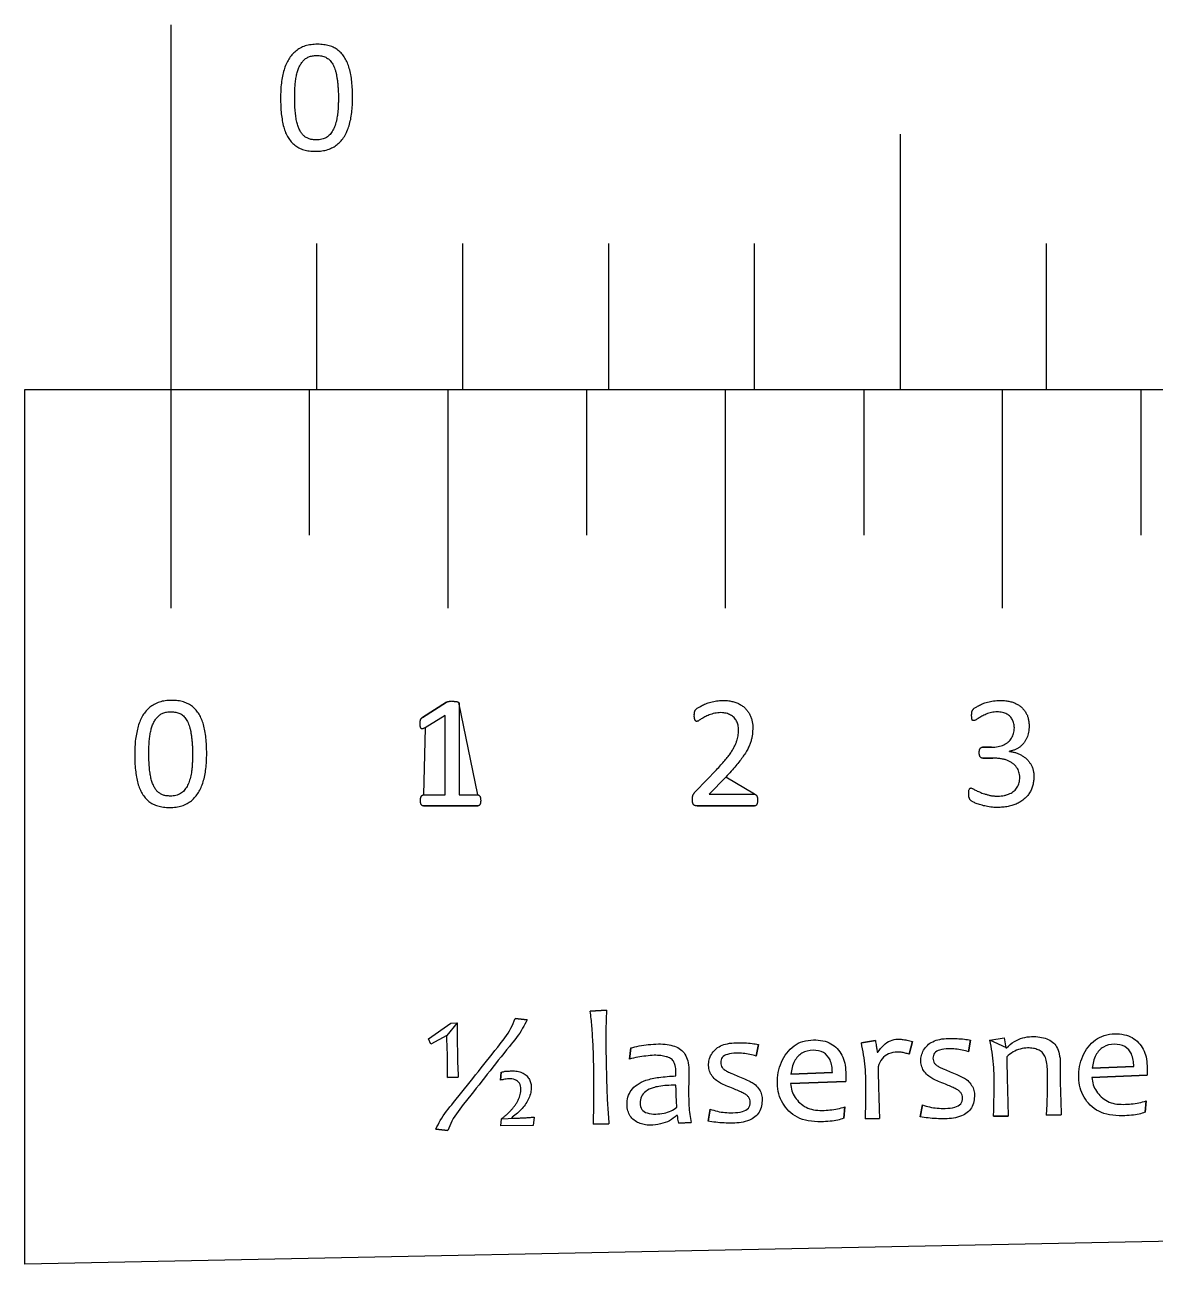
# Model space of a CAD drawing. Extents: x 4 to 55.2, y 4 to 17.6.
# Drawn here: x 4 to 16.4, y 4 to 17.6 of the extents above; entities that cross this region are included whole.
import ezdxf

# ---------------------------------------------------------------- set-up
doc = ezdxf.new("R2010")
doc.units = 0
doc.layers.get('0').update_dxf_attribs({"linetype": 'CONTINUOUS'})

msp = doc.modelspace()

# ---------------------------------------------------------------- linework, layer by layer
at = {"color": 7}
for points in [[(5.600765, 17.599441), (5.600765, 13.598941)], [(13.600072, 16.398867), (13.600072, 13.598941)], [(7.2004, 15.199423), (7.2004, 13.598941)], [(8.800036, 15.199423), (8.800036, 13.598941)], [(10.4008, 15.199423), (10.4008, 13.598941)], [(12.000436, 15.199423), (12.000436, 13.598941)], [(15.200836, 15.199423), (15.200836, 13.598941)], [(5.600765, 13.598941), (5.600765, 11.198923)], [(7.119967, 13.598941), (7.119967, 11.999305)], [(8.640016, 13.598941), (8.640016, 11.198923)], [(10.160347, 13.598941), (10.160347, 11.999305)], [(11.680678, 13.598941), (11.680678, 11.198923)], [(13.201009, 13.598941), (13.201009, 11.999305)], [(14.719929, 13.598941), (14.719929, 11.198923)], [(16.24026, 13.598941), (16.24026, 11.999305)]]:
    msp.add_lwpolyline(points, dxfattribs=at)
for points in [[(7.439725, 16.79031), (7.439725, 16.79031)], [(7.594947, 16.801316), (7.594947, 16.801316)], [(8.36118, 9.999479), (8.624776, 10.166836)], [(8.759114, 10.163732), (8.7625, 10.152725), (8.7625, 9.150554), (8.968523, 9.150554)], [(8.372187, 9.150554), (8.610383, 9.150554), (8.610383, 10.019234), (8.389967, 9.885743)], [(14.504029, 9.672947), (14.604218, 9.672947)], [(5.840089, 9.590256), (5.840089, 9.590256)], [(5.995312, 9.601263), (5.995312, 9.601263)], [(14.618612, 9.553003), (14.506287, 9.553003)], [(14.801492, 9.627792), (14.801492, 9.625534)], [(11.358663, 9.190065), (11.58698, 9.424874)], [(11.687169, 9.34557), (11.506547, 9.157045), (12.002412, 9.157045)], [(15.068474, 9.354319), (15.068474, 9.354319)], [(8.968523, 9.02807), (8.372187, 9.02807)], [(9.000696, 9.087619), (9.000696, 9.087619)], [(12.00354, 9.02807), (11.373056, 9.02807)], [(12.036843, 9.094392), (12.036843, 9.094392)], [(9.380003, 6.69635), (9.508978, 6.682239), (9.508978, 6.682239)], [(10.202398, 6.777065), (10.380763, 6.789201)], [(8.627034, 6.508107), (8.451492, 6.414127), (8.426374, 6.473676), (8.67106, 6.644703), (8.742745, 6.646961)], [(12.045592, 6.411023), (12.02132, 6.283176)], [(13.175609, 6.428521), (13.328856, 6.453921)], [(13.735538, 6.445172), (13.699132, 6.304061)], [(13.735538, 6.445172), (13.735538, 6.445172)], [(14.373925, 6.458436), (14.349654, 6.33059)], [(14.585592, 6.457307), (14.739967, 6.482707), (14.758594, 6.375745), (14.766214, 6.375745)], [(10.633352, 6.251003), (10.645487, 6.372359)], [(13.348612, 6.324945), (13.355103, 6.324945)], [(15.705732, 6.151943), (16.163214, 6.169441), (16.163214, 6.169441)], [(16.309687, 6.176214), (16.309687, 6.176214)], [(8.75488, 6.052601), (8.634654, 6.050343)], [(8.75488, 6.052601), (8.75488, 6.052601)], [(9.216596, 6.019581), (9.224498, 6.106787)], [(13.003454, 6.006316), (12.39724, 5.983174)], [(12.400627, 6.084774), (12.858109, 6.10453), (12.858109, 6.10453)], [(13.004583, 6.108763), (13.004583, 6.108763)], [(16.308558, 6.072639), (15.702345, 6.049496)], [(14.416823, 5.859843), (14.416823, 5.859843)], [(11.151512, 5.724094), (11.151512, 5.724094)], [(12.088489, 5.81243), (12.088489, 5.81243)], [(12.994705, 5.725223), (12.982569, 5.601892)], [(13.821616, 5.618261), (13.845887, 5.748365)], [(16.299809, 5.791263), (16.287674, 5.666803)], [(9.586025, 5.614027), (9.576147, 5.523434), (9.219983, 5.516943), (9.227603, 5.596247)], [(9.3467, 5.61177), (9.3467, 5.602739)], [(9.586025, 5.614027), (9.586025, 5.614027)], [(11.16026, 5.630396), (11.151512, 5.630396)], [(11.493283, 5.570847), (11.517554, 5.700952)], [(13.37514, 5.599634), (13.219636, 5.595119)], [(14.786252, 5.626163), (14.625103, 5.623905)], [(15.367065, 5.638016), (15.206198, 5.636041)], [(15.367065, 5.638016), (15.367065, 5.638016)], [(8.63804, 5.466143), (8.509065, 5.482794)], [(10.406163, 5.540085), (10.236547, 5.53557)], [(10.406163, 5.540085), (10.406163, 5.540085)], [(11.31012, 5.556454), (11.172396, 5.548834)], [(11.31012, 5.556454), (11.31012, 5.556454)]]:
    msp.add_lwpolyline(points, close=True, dxfattribs=at)
at = {"color": 1}
msp.add_lwpolyline([(55.20132, 5.024183), (4, 3.999999), (4, 13.598941), (55.20132, 13.598941), (55.20132, 5.024183), (55.20132, 5.024183)], close=True, dxfattribs=at)
at = {"color": 7}
for points, knots in [([(7.594947, 16.801316), (7.594503, 16.772973), (7.593637, 16.717719), (7.586097, 16.637577), (7.5759, 16.562368), (7.55744, 16.493559), (7.534427, 16.431023), (7.506713, 16.374142), (7.470117, 16.32594), (7.428292, 16.284626), (7.37847, 16.252601), (7.322268, 16.2277), (7.257419, 16.214015), (7.189035, 16.210212), (7.121623, 16.213737), (7.060066, 16.225796), (7.005838, 16.246842), (6.959786, 16.278048), (6.919651, 16.316263), (6.886511, 16.362739), (6.858546, 16.416399), (6.837642, 16.478624), (6.823498, 16.54844), (6.812325, 16.624873), (6.806121, 16.708139), (6.80527, 16.793906), (6.806182, 16.878645), (6.812853, 16.958618), (6.825858, 17.033491), (6.841354, 17.103333), (6.864278, 17.166328), (6.893115, 17.222042), (6.927999, 17.270768), (6.970142, 17.311505), (7.019422, 17.344566), (7.076123, 17.369657), (7.141398, 17.383018), (7.210034, 17.386807), (7.277549, 17.383098), (7.338795, 17.3706), (7.393332, 17.350654), (7.439702, 17.319742), (7.479277, 17.280896), (7.513043, 17.234757), (7.539254, 17.18053), (7.560939, 17.119638), (7.576746, 17.050451), (7.587173, 16.973613), (7.593841, 16.889643), (7.59457, 16.831465), (7.594947, 16.801316)], [0, 0, 0, 0, 0.085006, 0.165711, 0.241371, 0.31239, 0.378897, 0.441173, 0.501353, 0.55959, 0.616613, 0.678065, 0.743008, 0.81419, 0.88308, 0.945017, 1.00165, 1.056286, 1.11083, 1.167067, 1.226712, 1.291769, 1.363237, 1.440173, 1.523399, 1.613483, 1.697424, 1.777572, 1.853885, 1.92529, 1.991901, 2.054364, 2.112978, 2.170881, 2.229196, 2.290197, 2.355642, 2.427862, 2.496001, 2.55789, 2.614829, 2.669037, 2.72367, 2.780492, 2.83963, 2.9037, 2.974075, 3.052091, 3.136168, 3.226599, 3.226599, 3.226599, 3.226599]), ([(7.439725, 16.79031), (7.439588, 16.808782), (7.439326, 16.844361), (7.437117, 16.895479), (7.433296, 16.942673), (7.42827, 16.986305), (7.421948, 17.026674), (7.416647, 17.063918), (7.406489, 17.096822), (7.396367, 17.126638), (7.385515, 17.153761), (7.371027, 17.176926), (7.355474, 17.197481), (7.340738, 17.217772), (7.320141, 17.230743), (7.30009, 17.242664), (7.27872, 17.25369), (7.254222, 17.257076), (7.228997, 17.260766), (7.195719, 17.265122), (7.156737, 17.259325), (7.114775, 17.249084), (7.078682, 17.229212), (7.04995, 17.200888), (7.024801, 17.167883), (7.004889, 17.129258), (6.98939, 17.085524), (6.977338, 17.036826), (6.969106, 16.983513), (6.964043, 16.926889), (6.960629, 16.868059), (6.95954, 16.800949), (6.960818, 16.728944), (6.965042, 16.655666), (6.97214, 16.591011), (6.982319, 16.534589), (6.995609, 16.48555), (7.01384, 16.444583), (7.033487, 16.409462), (7.057786, 16.381122), (7.087171, 16.360908), (7.119515, 16.345516), (7.156856, 16.337755), (7.193551, 16.337307), (7.227682, 16.337227), (7.257147, 16.341772), (7.283811, 16.350533), (7.307781, 16.362712), (7.329064, 16.378229), (7.348804, 16.396259), (7.364266, 16.418694), (7.378994, 16.442235), (7.393401, 16.467542), (7.403192, 16.49661), (7.412941, 16.527396), (7.421327, 16.560083), (7.427136, 16.594681), (7.431662, 16.630763), (7.435672, 16.668815), (7.437357, 16.708586), (7.439315, 16.749307), (7.439588, 16.776652), (7.439725, 16.79031)], [0, 0, 0, 0, 0.055415, 0.106735, 0.153453, 0.197442, 0.238437, 0.276095, 0.310066, 0.341489, 0.370646, 0.397437, 0.423061, 0.448254, 0.471715, 0.495117, 0.518647, 0.542996, 0.568579, 0.595418, 0.643178, 0.685572, 0.724608, 0.764967, 0.805745, 0.848686, 0.894714, 0.944679, 0.99897, 1.056373, 1.115179, 1.175721, 1.257684, 1.331175, 1.395855, 1.452672, 1.503081, 1.547809, 1.586858, 1.623521, 1.658601, 1.693098, 1.73037, 1.771897, 1.803044, 1.83266, 1.860879, 1.886913, 1.912961, 1.939733, 1.966642, 1.994298, 2.023186, 2.053662, 2.086013, 2.120138, 2.154767, 2.191182, 2.229236, 2.269506, 2.310567, 2.351536, 2.351536, 2.351536, 2.351536]), ([(5.995312, 9.601263), (5.994867, 9.573017), (5.994002, 9.518043), (5.986487, 9.438268), (5.976054, 9.362978), (5.958023, 9.293874), (5.935093, 9.231278), (5.906325, 9.175189), (5.870983, 9.12604), (5.828226, 9.084925), (5.779467, 9.051025), (5.722393, 9.027618), (5.657779, 9.014141), (5.589387, 9.010466), (5.522001, 9.013968), (5.460443, 9.025938), (5.406408, 9.046843), (5.359993, 9.077311), (5.319595, 9.116045), (5.287658, 9.1637), (5.25873, 9.216776), (5.238091, 9.278314), (5.223657, 9.347796), (5.212747, 9.424458), (5.206468, 9.508459), (5.205633, 9.594589), (5.206565, 9.679499), (5.213169, 9.759201), (5.226241, 9.833747), (5.241701, 9.903206), (5.264888, 9.966057), (5.293267, 10.022179), (5.328454, 10.070992), (5.37027, 10.112056), (5.420048, 10.144377), (5.476451, 10.16995), (5.541693, 10.184093), (5.610402, 10.188267), (5.677945, 10.184332), (5.7395, 10.171418), (5.793256, 10.149108), (5.84, 10.119005), (5.879661, 10.080633), (5.913445, 10.034959), (5.939794, 9.980796), (5.961353, 9.919361), (5.9769, 9.849846), (5.987613, 9.773071), (5.994196, 9.689462), (5.99493, 9.631397), (5.995312, 9.601263)], [0, 0, 0, 0, 0.084713, 0.164877, 0.240247, 0.312471, 0.378673, 0.43988, 0.501045, 0.559347, 0.61705, 0.678161, 0.743013, 0.814188, 0.883076, 0.944999, 1.001559, 1.055705, 1.110548, 1.168241, 1.227081, 1.291457, 1.362036, 1.4398, 1.523609, 1.61453, 1.698126, 1.778305, 1.854093, 1.92507, 1.991446, 2.054521, 2.113178, 2.171204, 2.229235, 2.290383, 2.355977, 2.428221, 2.496369, 2.558409, 2.615965, 2.670007, 2.724213, 2.780638, 2.839543, 2.904193, 2.975596, 3.052827, 3.136612, 3.227001, 3.227001, 3.227001, 3.227001]), ([(8.624776, 10.166836), (8.625353, 10.167235), (8.626801, 10.168235), (8.629802, 10.169281), (8.633639, 10.16993), (8.637277, 10.172499), (8.641911, 10.17381), (8.64642, 10.176347), (8.651901, 10.175747), (8.657712, 10.176102), (8.664533, 10.177498), (8.67254, 10.175869), (8.681805, 10.176104), (8.692602, 10.177489), (8.704078, 10.176049), (8.715436, 10.175686), (8.725622, 10.176562), (8.734157, 10.173807), (8.741601, 10.172426), (8.747813, 10.170472), (8.752655, 10.16824), (8.756338, 10.166031), (8.758261, 10.164438), (8.759114, 10.163732)], [0, 0, 0, 0, 0.002096, 0.005263, 0.009442, 0.013623, 0.018326, 0.02388, 0.028605, 0.034403, 0.041431, 0.049202, 0.058568, 0.069152, 0.08173, 0.093034, 0.103329, 0.11196, 0.119618, 0.12607, 0.131425, 0.135588, 0.138907, 0.138907, 0.138907, 0.138907]), ([(11.58698, 9.424874), (11.603246, 9.442464), (11.634071, 9.475796), (11.6761, 9.524528), (11.71301, 9.568089), (11.741782, 9.610095), (11.766386, 9.648904), (11.786182, 9.685472), (11.801441, 9.719981), (11.813336, 9.752307), (11.820776, 9.782929), (11.825333, 9.811641), (11.827778, 9.838504), (11.830278, 9.864714), (11.827581, 9.890054), (11.823175, 9.914384), (11.817088, 9.937512), (11.806483, 9.958534), (11.794122, 9.97824), (11.780865, 9.998104), (11.761276, 10.012238), (11.741525, 10.026034), (11.718805, 10.037815), (11.693002, 10.045673), (11.664836, 10.050423), (11.633434, 10.053242), (11.600326, 10.050322), (11.566928, 10.045967), (11.53639, 10.037167), (11.50832, 10.02697), (11.482542, 10.016457), (11.459199, 10.005082), (11.438238, 9.99369), (11.41952, 9.982932), (11.402969, 9.973512), (11.390207, 9.964267), (11.379411, 9.957221), (11.371091, 9.956636), (11.365726, 9.955574), (11.361513, 9.957234), (11.358994, 9.961148), (11.354479, 9.963167), (11.35117, 9.96746), (11.350291, 9.972773), (11.347458, 9.97812), (11.346476, 9.98492), (11.345506, 9.992955), (11.343429, 10.002118), (11.342636, 10.012838), (11.343863, 10.023282), (11.342679, 10.032622), (11.343338, 10.040363), (11.344407, 10.047298), (11.344425, 10.053654), (11.345596, 10.059287), (11.347697, 10.063983), (11.348775, 10.068772), (11.350779, 10.073547), (11.352882, 10.078286), (11.356033, 10.083281), (11.361264, 10.087649), (11.367643, 10.093689), (11.377053, 10.100191), (11.389218, 10.108221), (11.404672, 10.118132), (11.42329, 10.129036), (11.445068, 10.140014), (11.469159, 10.151107), (11.496316, 10.159926), (11.525562, 10.167385), (11.555733, 10.176728), (11.588063, 10.181139), (11.621092, 10.185781), (11.661304, 10.187605), (11.706661, 10.185128), (11.754956, 10.17684), (11.799429, 10.165482), (11.83829, 10.146428), (11.873403, 10.125124), (11.904002, 10.099762), (11.928067, 10.069709), (11.94846, 10.037941), (11.965047, 10.004019), (11.975811, 9.967512), (11.982501, 9.929841), (11.98596, 9.891582), (11.98317, 9.853787), (11.979877, 9.817023), (11.975814, 9.779834), (11.965565, 9.742251), (11.951961, 9.702826), (11.934295, 9.661339), (11.909461, 9.618153), (11.879538, 9.571285), (11.842576, 9.520616), (11.798376, 9.465747), (11.745744, 9.406854), (11.707374, 9.366709), (11.687169, 9.34557)], [0, 0, 0, 0, 0.071864, 0.136183, 0.193087, 0.242986, 0.28877, 0.330915, 0.367579, 0.401901, 0.434095, 0.461946, 0.489024, 0.515068, 0.540687, 0.565103, 0.589316, 0.612088, 0.635336, 0.659333, 0.682877, 0.707014, 0.731772, 0.759236, 0.787552, 0.817397, 0.853509, 0.886973, 0.918298, 0.948576, 0.976578, 1.001762, 1.026441, 1.048111, 1.066602, 1.083357, 1.095809, 1.104107, 1.108103, 1.111979, 1.116821, 1.121532, 1.126415, 1.132358, 1.13742, 1.144382, 1.152722, 1.161768, 1.172509, 1.184798, 1.193132, 1.200589, 1.208017, 1.214164, 1.219603, 1.225128, 1.229532, 1.234274, 1.240623, 1.245097, 1.251831, 1.260889, 1.271476, 1.286038, 1.304657, 1.326536, 1.350728, 1.377807, 1.406009, 1.436217, 1.468399, 1.500542, 1.533889, 1.568464, 1.621119, 1.669781, 1.715385, 1.758195, 1.799032, 1.838489, 1.876657, 1.914021, 1.951634, 1.989493, 2.027763, 2.066343, 2.104343, 2.141191, 2.177194, 2.21633, 2.257706, 2.302325, 2.351336, 2.406949, 2.469105, 2.539373, 2.618245, 2.705969, 2.705969, 2.705969, 2.705969]), ([(14.604218, 9.672947), (14.616392, 9.673275), (14.640176, 9.673916), (14.674745, 9.679368), (14.707224, 9.686147), (14.736493, 9.698062), (14.762825, 9.7124), (14.786827, 9.729285), (14.80598, 9.750669), (14.822917, 9.773476), (14.836482, 9.798191), (14.846036, 9.825308), (14.85126, 9.854596), (14.854438, 9.882746), (14.851696, 9.908543), (14.84793, 9.931152), (14.841839, 9.953182), (14.832884, 9.974037), (14.820698, 9.992745), (14.808213, 10.011117), (14.790206, 10.024642), (14.771009, 10.037448), (14.748316, 10.047564), (14.723047, 10.055547), (14.695152, 10.059352), (14.664827, 10.061912), (14.633204, 10.05912), (14.601868, 10.05475), (14.571722, 10.047794), (14.544905, 10.035363), (14.519346, 10.024273), (14.496127, 10.012815), (14.475724, 10.000766), (14.457445, 9.989647), (14.441519, 9.979897), (14.428766, 9.971144), (14.418416, 9.966017), (14.410882, 9.96392), (14.405732, 9.964278), (14.401491, 9.964441), (14.398311, 9.966394), (14.394381, 9.966969), (14.391434, 9.971076), (14.390917, 9.97582), (14.387961, 9.980273), (14.387203, 9.986007), (14.385883, 9.993055), (14.385103, 10.001944), (14.384944, 10.012584), (14.384922, 10.023194), (14.384951, 10.032623), (14.38509, 10.040365), (14.386213, 10.047326), (14.386208, 10.053909), (14.387594, 10.060216), (14.389091, 10.065663), (14.390771, 10.070684), (14.393078, 10.075065), (14.395569, 10.079245), (14.398144, 10.083763), (14.401759, 10.088304), (14.407336, 10.093546), (14.414928, 10.100663), (14.42674, 10.108258), (14.441933, 10.118164), (14.460474, 10.128976), (14.481881, 10.139919), (14.50522, 10.151062), (14.531553, 10.160007), (14.560416, 10.167525), (14.591083, 10.176841), (14.624807, 10.18117), (14.660003, 10.185799), (14.701035, 10.187552), (14.745875, 10.185292), (14.792458, 10.177985), (14.834778, 10.167137), (14.872534, 10.151508), (14.905582, 10.131909), (14.935794, 10.109577), (14.959682, 10.081638), (14.97974, 10.051997), (14.997508, 10.02015), (15.006443, 9.983688), (15.013067, 9.945429), (15.016494, 9.907464), (15.013499, 9.871156), (15.009076, 9.837543), (15.001967, 9.805546), (14.990358, 9.776028), (14.977067, 9.748219), (14.961121, 9.722036), (14.940765, 9.699404), (14.918032, 9.679353), (14.893234, 9.660851), (14.864863, 9.646775), (14.834155, 9.635112), (14.812547, 9.63027), (14.801492, 9.627792)], [0, 0, 0, 0, 0.036492, 0.071293, 0.104855, 0.135768, 0.165658, 0.194764, 0.223243, 0.251329, 0.279907, 0.307465, 0.337144, 0.369068, 0.391969, 0.414686, 0.437809, 0.460385, 0.482399, 0.504825, 0.52639, 0.54931, 0.574048, 0.600608, 0.628533, 0.658315, 0.691712, 0.723426, 0.753325, 0.784035, 0.811808, 0.836976, 0.861631, 0.882863, 0.901162, 0.917664, 0.929177, 0.935759, 0.940724, 0.944657, 0.948211, 0.951702, 0.956097, 0.962021, 0.965859, 0.971764, 0.979048, 0.987479, 0.998448, 1.010981, 1.019301, 1.026749, 1.034172, 1.040402, 1.046415, 1.053455, 1.057369, 1.062263, 1.068262, 1.07198, 1.077849, 1.085581, 1.09493, 1.109008, 1.127557, 1.1494, 1.173331, 1.199687, 1.2269, 1.256583, 1.28921, 1.322828, 1.358344, 1.395729, 1.445851, 1.492771, 1.536982, 1.576619, 1.614869, 1.652082, 1.688726, 1.724415, 1.759559, 1.797335, 1.836192, 1.876228, 1.91119, 1.945212, 1.977962, 2.009192, 2.040122, 2.070408, 2.100782, 2.131009, 2.161308, 2.19327, 2.225669, 2.259618, 2.259618, 2.259618, 2.259618]), ([(5.840089, 9.590256), (5.839956, 9.608687), (5.8397, 9.64412), (5.837447, 9.695235), (5.833693, 9.742421), (5.828668, 9.785943), (5.822307, 9.825931), (5.81693, 9.862954), (5.806795, 9.896057), (5.796818, 9.926295), (5.785863, 9.953739), (5.771366, 9.977011), (5.756403, 9.997762), (5.740117, 10.016497), (5.721013, 10.031146), (5.700759, 10.043334), (5.678589, 10.051838), (5.654771, 10.057164), (5.629363, 10.060528), (5.59606, 10.063351), (5.557047, 10.059015), (5.515076, 10.048104), (5.479318, 10.027989), (5.450131, 10.000306), (5.425412, 9.967441), (5.404827, 9.929132), (5.390011, 9.88512), (5.377811, 9.836801), (5.369333, 9.784061), (5.364414, 9.727712), (5.360991, 9.668507), (5.359908, 9.600892), (5.361165, 9.52867), (5.365396, 9.455486), (5.372518, 9.391184), (5.382664, 9.335159), (5.395969, 9.286386), (5.414605, 9.245424), (5.433434, 9.20958), (5.457926, 9.181018), (5.488116, 9.162292), (5.51961, 9.145399), (5.557183, 9.13693), (5.593918, 9.137644), (5.62809, 9.136489), (5.657702, 9.141883), (5.683864, 9.152181), (5.708156, 9.163602), (5.729683, 9.178894), (5.748511, 9.197253), (5.765099, 9.218388), (5.779714, 9.242145), (5.793279, 9.268197), (5.803675, 9.297193), (5.8131, 9.327336), (5.821913, 9.359337), (5.827493, 9.393756), (5.832105, 9.430576), (5.835914, 9.469107), (5.83776, 9.509031), (5.839676, 9.54938), (5.839951, 9.576613), (5.840089, 9.590256)], [0, 0, 0, 0, 0.055289, 0.106296, 0.153452, 0.197275, 0.23767, 0.274978, 0.30929, 0.341287, 0.370598, 0.397622, 0.423263, 0.447382, 0.471747, 0.495149, 0.518091, 0.542626, 0.568199, 0.59497, 0.64268, 0.685142, 0.7243, 0.764282, 0.804968, 0.847253, 0.894137, 0.943889, 0.996663, 1.054171, 1.11352, 1.174542, 1.256996, 1.330164, 1.394397, 1.450937, 1.500894, 1.545536, 1.585672, 1.622146, 1.656654, 1.691602, 1.728994, 1.770504, 1.801644, 1.831374, 1.859961, 1.885821, 1.911718, 1.938743, 1.964455, 1.992111, 2.022333, 2.052378, 2.08435, 2.117119, 2.15183, 2.188826, 2.228461, 2.267938, 2.308706, 2.349634, 2.349634, 2.349634, 2.349634]), ([(8.389967, 9.885743), (8.386261, 9.884075), (8.379527, 9.881045), (8.370449, 9.877043), (8.362591, 9.874459), (8.355779, 9.8741), (8.349333, 9.875565), (8.345975, 9.880423), (8.341234, 9.884358), (8.339296, 9.891285), (8.338155, 9.899224), (8.33578, 9.908461), (8.335014, 9.919576), (8.336247, 9.930935), (8.334918, 9.941457), (8.334801, 9.950105), (8.337258, 9.957198), (8.337225, 9.963856), (8.339315, 9.970076), (8.341055, 9.975498), (8.342956, 9.980275), (8.344836, 9.984191), (8.348038, 9.987589), (8.351917, 9.990799), (8.356457, 9.994723), (8.359513, 9.9978), (8.36118, 9.999479)], [0, 0, 0, 0, 0.012188, 0.022143, 0.029813, 0.036771, 0.0426, 0.048505, 0.053809, 0.060786, 0.069144, 0.078146, 0.089247, 0.102392, 0.112202, 0.121049, 0.127997, 0.13444, 0.140759, 0.147525, 0.151545, 0.156198, 0.160433, 0.165411, 0.171322, 0.178418, 0.178418, 0.178418, 0.178418]), ([(14.506287, 9.553003), (14.504306, 9.553014), (14.500757, 9.553035), (14.495572, 9.553428), (14.491696, 9.556669), (14.486563, 9.55775), (14.482471, 9.561555), (14.479866, 9.566373), (14.47529, 9.570409), (14.473022, 9.577263), (14.47229, 9.584924), (14.468761, 9.593015), (14.468054, 9.603161), (14.469157, 9.613778), (14.46796, 9.62439), (14.469072, 9.634026), (14.470461, 9.642424), (14.473186, 9.649283), (14.47512, 9.655079), (14.47868, 9.659729), (14.48183, 9.663967), (14.485183, 9.66794), (14.48957, 9.669769), (14.49377, 9.671791), (14.498692, 9.672731), (14.502199, 9.672873), (14.504029, 9.672947)], [0, 0, 0, 0, 0.00599, 0.010732, 0.015056, 0.020629, 0.026052, 0.031146, 0.037011, 0.043907, 0.052093, 0.060093, 0.070027, 0.082168, 0.092086, 0.101843, 0.111183, 0.117481, 0.123972, 0.129347, 0.134873, 0.139951, 0.144579, 0.148903, 0.153938, 0.159438, 0.159438, 0.159438, 0.159438]), ([(15.068474, 9.354319), (15.067643, 9.337533), (15.066017, 9.304679), (15.056675, 9.256973), (15.042177, 9.21216), (15.020829, 9.171649), (14.994458, 9.135586), (14.9624, 9.103889), (14.92552, 9.07584), (14.883066, 9.052586), (14.835689, 9.034506), (14.783518, 9.021716), (14.726732, 9.01345), (14.674875, 9.01112), (14.630187, 9.012425), (14.594316, 9.015462), (14.560934, 9.023096), (14.528714, 9.027393), (14.498959, 9.034672), (14.471952, 9.043628), (14.446808, 9.05016), (14.425012, 9.058635), (14.40818, 9.069986), (14.393217, 9.076978), (14.382341, 9.08286), (14.375434, 9.088157), (14.371053, 9.092769), (14.36727, 9.096944), (14.365538, 9.101792), (14.36261, 9.106013), (14.360297, 9.111226), (14.358869, 9.117045), (14.355725, 9.122985), (14.354488, 9.130154), (14.354574, 9.138435), (14.352115, 9.147314), (14.352199, 9.157701), (14.353507, 9.171227), (14.352459, 9.186382), (14.354311, 9.201532), (14.358937, 9.212109), (14.363091, 9.220569), (14.370364, 9.224167), (14.377726, 9.226171), (14.386001, 9.222944), (14.396432, 9.218592), (14.410294, 9.21071), (14.42714, 9.200342), (14.44793, 9.190557), (14.472022, 9.181221), (14.497841, 9.169141), (14.527355, 9.159307), (14.559873, 9.151919), (14.593917, 9.141421), (14.631497, 9.136484), (14.669985, 9.137719), (14.707864, 9.136435), (14.743612, 9.141818), (14.775287, 9.152205), (14.804249, 9.162996), (14.829515, 9.176495), (14.851579, 9.192805), (14.870175, 9.212202), (14.885594, 9.234264), (14.898105, 9.258138), (14.906328, 9.284289), (14.911042, 9.31208), (14.914053, 9.341596), (14.91068, 9.37152), (14.904109, 9.400321), (14.894134, 9.42765), (14.878396, 9.452269), (14.859322, 9.475174), (14.835799, 9.495517), (14.808615, 9.513595), (14.777236, 9.528063), (14.742299, 9.539771), (14.70354, 9.546675), (14.662, 9.552026), (14.633317, 9.552672), (14.618612, 9.553003)], [0, 0, 0, 0, 0.050363, 0.098572, 0.145374, 0.191169, 0.235325, 0.278888, 0.325955, 0.37389, 0.423583, 0.477658, 0.534711, 0.595497, 0.63309, 0.668837, 0.703245, 0.735654, 0.766275, 0.794969, 0.82097, 0.844235, 0.864652, 0.881612, 0.893738, 0.901684, 0.907567, 0.912861, 0.918373, 0.92277, 0.928224, 0.935374, 0.94066, 0.948238, 0.956872, 0.965427, 0.975602, 0.9878, 1.006176, 1.021137, 1.032814, 1.041053, 1.048309, 1.056417, 1.063033, 1.074186, 1.090631, 1.110633, 1.133569, 1.1594, 1.188153, 1.219003, 1.252491, 1.288161, 1.325736, 1.365489, 1.40359, 1.43926, 1.473198, 1.503453, 1.531888, 1.558827, 1.585432, 1.61211, 1.639355, 1.665965, 1.693942, 1.723875, 1.7546, 1.783738, 1.812457, 1.841335, 1.870919, 1.901613, 1.934288, 1.968534, 2.004976, 2.044507, 2.086417, 2.130511, 2.130511, 2.130511, 2.130511]), ([(14.801492, 9.625534), (14.814091, 9.624034), (14.838929, 9.621075), (14.874528, 9.610513), (14.908853, 9.598263), (14.939032, 9.579497), (14.967854, 9.560703), (14.994241, 9.539477), (15.015295, 9.513322), (15.033252, 9.485399), (15.049817, 9.456046), (15.059213, 9.4232), (15.066328, 9.389227), (15.067756, 9.366001), (15.068474, 9.354319)], [0, 0, 0, 0, 0.037988, 0.074893, 0.111156, 0.146894, 0.181048, 0.214513, 0.247922, 0.281189, 0.314214, 0.348485, 0.383131, 0.418193, 0.418193, 0.418193, 0.418193]), ([(8.372187, 9.02807), (8.370519, 9.028146), (8.3674, 9.028289), (8.362848, 9.029431), (8.360132, 9.033029), (8.356077, 9.034612), (8.352508, 9.037463), (8.34994, 9.041966), (8.34627, 9.04639), (8.343669, 9.052496), (8.342548, 9.059796), (8.340469, 9.068012), (8.339525, 9.077612), (8.340703, 9.087621), (8.339515, 9.09766), (8.34051, 9.107339), (8.342418, 9.11556), (8.343853, 9.122821), (8.345721, 9.128896), (8.349154, 9.13367), (8.351246, 9.138613), (8.355008, 9.142041), (8.358705, 9.144879), (8.362785, 9.147274), (8.367202, 9.149278), (8.37048, 9.150117), (8.372187, 9.150554)], [0, 0, 0, 0, 0.005045, 0.009432, 0.01342, 0.017967, 0.022246, 0.026842, 0.033375, 0.039428, 0.046451, 0.055473, 0.064845, 0.075191, 0.085548, 0.094992, 0.104209, 0.110846, 0.117249, 0.123027, 0.128386, 0.133101, 0.138041, 0.142399, 0.147257, 0.152533, 0.152533, 0.152533, 0.152533]), ([(8.968523, 9.150554), (8.96977, 9.150088), (8.972453, 9.149087), (8.976415, 9.147044), (8.980753, 9.145214), (8.98417, 9.14178), (8.988086, 9.138333), (8.992211, 9.134406), (8.994103, 9.128563), (8.996147, 9.122747), (8.99925, 9.115818), (8.998417, 9.107188), (8.999705, 9.097659), (9.000355, 9.091071), (9.000696, 9.087619)], [0, 0, 0, 0, 0.003989, 0.00858, 0.013396, 0.017938, 0.022917, 0.029187, 0.034572, 0.040996, 0.047856, 0.056893, 0.066337, 0.076742, 0.076742, 0.076742, 0.076742]), ([(11.373056, 9.02807), (11.370337, 9.028141), (11.36517, 9.028276), (11.357637, 9.029555), (11.351253, 9.032707), (11.344974, 9.034607), (11.339434, 9.037209), (11.335052, 9.041766), (11.330676, 9.046785), (11.326988, 9.053466), (11.325737, 9.061918), (11.3225, 9.07129), (11.321505, 9.082601), (11.3227, 9.094052), (11.321294, 9.105249), (11.321471, 9.115988), (11.3235, 9.125139), (11.323866, 9.133637), (11.326374, 9.141424), (11.329667, 9.148476), (11.333054, 9.155309), (11.336745, 9.161524), (11.341432, 9.168214), (11.345714, 9.175825), (11.351808, 9.18304), (11.356306, 9.18765), (11.358663, 9.190065)], [0, 0, 0, 0, 0.008164, 0.015515, 0.022681, 0.02936, 0.035237, 0.040753, 0.048126, 0.055256, 0.063235, 0.073529, 0.084915, 0.096942, 0.10793, 0.118648, 0.128976, 0.135958, 0.144035, 0.153282, 0.159326, 0.166903, 0.17494, 0.183826, 0.193026, 0.203155, 0.203155, 0.203155, 0.203155]), ([(12.002412, 9.157045), (12.003931, 9.156898), (12.007026, 9.156599), (12.011372, 9.154779), (12.01586, 9.152916), (12.020107, 9.14994), (12.023657, 9.145644), (12.026804, 9.140564), (12.02995, 9.134921), (12.032449, 9.128173), (12.035056, 9.120969), (12.034707, 9.112605), (12.035815, 9.103892), (12.036491, 9.097644), (12.036843, 9.094392)], [0, 0, 0, 0, 0.004553, 0.009274, 0.014022, 0.019135, 0.024633, 0.030609, 0.037071, 0.043948, 0.052229, 0.059731, 0.068769, 0.078582, 0.078582, 0.078582, 0.078582]), ([(9.000696, 9.087619), (9.000342, 9.084169), (8.999668, 9.077601), (8.99834, 9.068135), (8.997801, 9.059586), (8.995285, 9.052593), (8.992749, 9.046853), (8.991374, 9.041264), (8.987587, 9.037606), (8.983859, 9.034714), (8.979572, 9.032596), (8.975781, 9.029884), (8.971873, 9.028431), (8.969504, 9.028175), (8.968523, 9.02807)], [0, 0, 0, 0, 0.010399, 0.019801, 0.028706, 0.035932, 0.041896, 0.04764, 0.052732, 0.057241, 0.061824, 0.067001, 0.071181, 0.074137, 0.074137, 0.074137, 0.074137]), ([(12.036843, 9.094392), (12.036503, 9.090653), (12.035869, 9.083661), (12.034619, 9.073745), (12.035261, 9.06466), (12.032227, 9.056969), (12.030537, 9.050185), (12.027525, 9.044306), (12.025312, 9.038939), (12.021597, 9.035007), (12.017514, 9.03223), (12.01315, 9.029861), (12.008241, 9.028309), (12.005065, 9.028147), (12.00354, 9.02807)], [0, 0, 0, 0, 0.011258, 0.021056, 0.03001, 0.038088, 0.045506, 0.050932, 0.057865, 0.062747, 0.066885, 0.072655, 0.077599, 0.082165, 0.082165, 0.082165, 0.082165]), ([(8.509065, 5.482794), (8.524236, 5.514295), (8.575006, 5.619715), (8.733041, 5.810805), (8.945423, 6.077219), (9.15685, 6.346526), (9.317782, 6.545662), (9.364975, 6.659954), (9.380003, 6.69635)], [0, 0, 0, 0, 0.104673, 0.350294, 0.738277, 1.128477, 1.38051, 1.498266, 1.498266, 1.498266, 1.498266]), ([(9.508978, 6.682239), (9.493496, 6.650646), (9.441781, 6.545115), (9.283758, 6.352813), (9.071438, 6.084208), (8.860059, 5.813461), (8.699108, 5.61484), (8.652588, 5.501566), (8.63804, 5.466143)], [0, 0, 0, 0, 0.105344, 0.351884, 0.74153, 1.133918, 1.385603, 1.500122, 1.500122, 1.500122, 1.500122]), ([(10.236547, 5.53557), (10.238084, 5.603001), (10.241285, 5.743452), (10.241746, 5.962853), (10.240997, 6.188969), (10.23315, 6.406908), (10.222085, 6.601588), (10.208617, 6.721634), (10.202398, 6.777065)], [0, 0, 0, 0, 0.202339, 0.421451, 0.658191, 0.880619, 1.07565, 1.242959, 1.242959, 1.242959, 1.242959]), ([(10.380763, 6.789201), (10.378267, 6.731491), (10.372932, 6.608152), (10.371688, 6.411059), (10.376884, 6.193297), (10.380761, 5.967978), (10.390495, 5.748507), (10.401073, 5.60779), (10.406163, 5.540085)], [0, 0, 0, 0, 0.173281, 0.370341, 0.591135, 0.826738, 1.046386, 1.250065, 1.250065, 1.250065, 1.250065]), ([(8.742745, 6.646961), (8.742161, 6.616712), (8.740906, 6.551641), (8.741337, 6.447183), (8.745528, 6.343083), (8.745512, 6.242479), (8.748988, 6.148752), (8.75289, 6.08508), (8.75488, 6.052601)], [0, 0, 0, 0, 0.090761, 0.195248, 0.31332, 0.403261, 0.497015, 0.594635, 0.594635, 0.594635, 0.594635]), ([(16.287674, 5.666803), (16.265827, 5.65934), (16.217359, 5.642785), (16.133109, 5.632326), (16.024497, 5.625561), (15.901936, 5.633058), (15.778805, 5.670765), (15.682497, 5.74031), (15.613509, 5.830405), (15.57013, 5.935196), (15.556332, 6.051204), (15.564275, 6.169647), (15.599173, 6.284104), (15.657935, 6.383732), (15.737346, 6.465387), (15.840233, 6.51598), (15.950722, 6.531881), (16.056257, 6.523576), (16.147711, 6.490969), (16.219043, 6.433966), (16.269769, 6.359749), (16.301896, 6.272072), (16.30702, 6.209031), (16.309687, 6.176214)], [0, 0, 0, 0, 0.069102, 0.153304, 0.253379, 0.395775, 0.519373, 0.634311, 0.74606, 0.855832, 0.970341, 1.093488, 1.209639, 1.325872, 1.437649, 1.54639, 1.66322, 1.768468, 1.861431, 1.950034, 2.037557, 2.128196, 2.226609, 2.226609, 2.226609, 2.226609]), ([(8.634654, 6.050343), (8.634976, 6.082332), (8.635612, 6.145577), (8.635322, 6.239365), (8.635518, 6.321131), (8.632313, 6.391144), (8.630019, 6.44995), (8.628024, 6.48881), (8.627034, 6.508107)], [0, 0, 0, 0, 0.095969, 0.18974, 0.281382, 0.341204, 0.399969, 0.457937, 0.457937, 0.457937, 0.457937]), ([(10.645487, 6.372359), (10.675937, 6.380747), (10.739354, 6.398218), (10.841579, 6.410965), (10.944585, 6.418306), (11.041672, 6.414094), (11.124469, 6.39511), (11.19399, 6.361111), (11.24628, 6.304816), (11.275846, 6.227516), (11.283621, 6.157676), (11.282296, 6.097633), (11.281736, 6.047303), (11.282051, 5.987388), (11.279949, 5.928121), (11.279472, 5.879561), (11.281139, 5.818097), (11.283177, 5.74077), (11.292523, 5.64519), (11.304432, 5.58514), (11.31012, 5.556454)], [0, 0, 0, 0, 0.094637, 0.197102, 0.308288, 0.404354, 0.48742, 0.561659, 0.633079, 0.712118, 0.805661, 0.842173, 0.892297, 0.956655, 1.021898, 1.07019, 1.102309, 1.20635, 1.30223, 1.389925, 1.389925, 1.389925, 1.389925]), ([(11.517554, 5.700952), (11.543436, 5.692484), (11.595958, 5.675301), (11.680019, 5.663307), (11.77324, 5.660993), (11.862711, 5.666465), (11.942613, 5.704374), (11.961073, 5.765098), (11.953235, 5.807999), (11.937072, 5.83676), (11.911286, 5.861693), (11.872946, 5.880584), (11.825786, 5.903742), (11.764386, 5.930104), (11.696335, 5.953638), (11.634627, 5.983999), (11.581513, 6.018219), (11.537256, 6.060889), (11.506666, 6.117573), (11.497229, 6.180303), (11.502757, 6.243838), (11.527664, 6.304651), (11.57038, 6.357008), (11.630683, 6.399714), (11.710949, 6.423779), (11.801295, 6.431385), (11.891833, 6.428969), (11.97336, 6.42393), (12.022859, 6.415085), (12.045592, 6.411023)], [0, 0, 0, 0, 0.081566, 0.165519, 0.253565, 0.360854, 0.434822, 0.500687, 0.532938, 0.564163, 0.598024, 0.638867, 0.691499, 0.755963, 0.839063, 0.907349, 0.961701, 1.028199, 1.08956, 1.151185, 1.215901, 1.278752, 1.345232, 1.416137, 1.497081, 1.593244, 1.687193, 1.768704, 1.83793, 1.83793, 1.83793, 1.83793]), ([(12.982569, 5.601892), (12.960722, 5.594431), (12.912255, 5.57788), (12.828002, 5.567382), (12.719422, 5.560827), (12.596761, 5.567237), (12.4736, 5.605569), (12.377885, 5.675348), (12.308267, 5.764338), (12.264904, 5.86882), (12.251238, 5.984715), (12.259285, 6.103513), (12.294008, 6.218444), (12.352633, 6.318724), (12.432159, 6.400352), (12.535138, 6.450749), (12.645754, 6.464223), (12.751011, 6.456563), (12.842301, 6.424863), (12.914886, 6.368922), (12.964318, 6.293145), (12.996995, 6.205028), (13.001988, 6.141674), (13.004583, 6.108763)], [0, 0, 0, 0, 0.069102, 0.153304, 0.253379, 0.395727, 0.519422, 0.634544, 0.745409, 0.854554, 0.969446, 1.092458, 1.209499, 1.326262, 1.437981, 1.546461, 1.663051, 1.768281, 1.860933, 1.948827, 2.037805, 2.129026, 2.22764, 2.22764, 2.22764, 2.22764]), ([(13.219636, 5.595119), (13.221233, 5.652491), (13.224176, 5.758257), (13.225275, 5.90304), (13.226786, 6.036171), (13.217959, 6.16529), (13.202069, 6.298681), (13.184381, 6.385477), (13.175609, 6.428521)], [0, 0, 0, 0, 0.172174, 0.317403, 0.4344, 0.57143, 0.705334, 0.837066, 0.837066, 0.837066, 0.837066]), ([(13.328856, 6.453921), (13.332337, 6.434718), (13.338407, 6.40124), (13.345469, 6.358279), (13.347721, 6.334388), (13.348612, 6.324945)], [0, 0, 0, 0, 0.058553, 0.102085, 0.130531, 0.130531, 0.130531, 0.130531]), ([(13.355103, 6.324945), (13.37542, 6.352659), (13.413151, 6.404125), (13.489901, 6.456984), (13.562864, 6.473546), (13.624385, 6.467715), (13.678061, 6.458866), (13.715623, 6.449917), (13.735538, 6.445172)], [0, 0, 0, 0, 0.102554, 0.190447, 0.273356, 0.320748, 0.375146, 0.436539, 0.436539, 0.436539, 0.436539]), ([(13.845887, 5.748365), (13.871769, 5.739897), (13.924291, 5.722714), (14.008352, 5.71072), (14.101574, 5.708406), (14.191045, 5.713878), (14.270946, 5.751788), (14.289406, 5.812512), (14.281568, 5.855413), (14.265405, 5.884173), (14.23962, 5.909106), (14.20128, 5.927997), (14.154119, 5.951156), (14.09272, 5.977517), (14.024668, 6.001051), (13.962961, 6.031413), (13.909847, 6.065632), (13.865589, 6.108302), (13.834999, 6.164987), (13.825563, 6.227716), (13.831089, 6.291254), (13.856003, 6.352056), (13.898675, 6.404436), (13.959075, 6.446965), (14.039263, 6.471147), (14.129629, 6.478811), (14.220166, 6.47638), (14.301694, 6.471344), (14.351193, 6.462498), (14.373925, 6.458436)], [0, 0, 0, 0, 0.081566, 0.165519, 0.253565, 0.360854, 0.434822, 0.500687, 0.532938, 0.564163, 0.598024, 0.638867, 0.691499, 0.755963, 0.839063, 0.907349, 0.961701, 1.028199, 1.08956, 1.151185, 1.215901, 1.278752, 1.345232, 1.416065, 1.497029, 1.593199, 1.687147, 1.768658, 1.837884, 1.837884, 1.837884, 1.837884]), ([(14.625103, 5.623905), (14.626756, 5.684059), (14.629736, 5.792441), (14.631784, 5.937216), (14.633261, 6.066893), (14.624727, 6.19276), (14.610071, 6.326091), (14.593734, 6.413663), (14.585592, 6.457307)], [0, 0, 0, 0, 0.180522, 0.325257, 0.434414, 0.569414, 0.703425, 0.836571, 0.836571, 0.836571, 0.836571]), ([(14.766214, 6.375745), (14.79431, 6.399621), (14.848127, 6.445352), (14.944009, 6.487442), (15.040366, 6.501085), (15.12965, 6.495346), (15.207907, 6.476375), (15.273796, 6.441519), (15.322857, 6.383288), (15.348436, 6.303153), (15.35826, 6.238313), (15.354933, 6.193132), (15.354952, 6.170725), (15.35516, 6.143386), (15.35412, 6.116141), (15.353872, 6.094009), (15.357107, 6.043523), (15.356227, 5.951425), (15.361841, 5.805187), (15.365215, 5.697205), (15.367065, 5.638016)], [0, 0, 0, 0, 0.110166, 0.211016, 0.309174, 0.399399, 0.477998, 0.54936, 0.619271, 0.700084, 0.798837, 0.813576, 0.835884, 0.866029, 0.895589, 0.917675, 0.932381, 1.047308, 1.193756, 1.37141, 1.37141, 1.37141, 1.37141]), ([(16.163214, 6.169441), (16.159779, 6.216755), (16.153698, 6.300536), (16.069337, 6.402183), (15.947566, 6.420666), (15.824503, 6.395405), (15.731233, 6.290749), (15.714834, 6.20149), (15.705732, 6.151943)], [0, 0, 0, 0, 0.13971, 0.247392, 0.365572, 0.490687, 0.610221, 0.759356, 0.759356, 0.759356, 0.759356]), ([(11.139376, 6.065865), (11.139459, 6.070828), (11.139632, 6.08124), (11.140514, 6.097792), (11.143182, 6.130718), (11.13649, 6.175628), (11.117612, 6.226894), (11.081625, 6.262987), (11.031478, 6.279371), (10.972211, 6.290071), (10.897475, 6.293906), (10.812846, 6.284974), (10.722075, 6.272397), (10.662885, 6.258124), (10.633352, 6.251003)], [0, 0, 0, 0, 0.014888, 0.031237, 0.049728, 0.113883, 0.165659, 0.211226, 0.261023, 0.321005, 0.39223, 0.484423, 0.57588, 0.666958, 0.666958, 0.666958, 0.666958]), ([(12.02132, 6.283176), (11.998784, 6.29016), (11.95245, 6.304518), (11.877881, 6.31462), (11.794436, 6.318149), (11.715181, 6.310094), (11.644388, 6.276687), (11.629349, 6.222287), (11.634769, 6.183033), (11.64859, 6.155054), (11.67364, 6.13262), (11.709485, 6.111107), (11.759974, 6.088145), (11.824022, 6.064098), (11.891319, 6.03756), (11.950353, 6.007555), (12.00655, 5.97773), (12.048302, 5.93086), (12.081007, 5.874266), (12.086012, 5.8329), (12.088489, 5.81243)], [0, 0, 0, 0, 0.070666, 0.145288, 0.225043, 0.320324, 0.385391, 0.443077, 0.474331, 0.503674, 0.534403, 0.573761, 0.628882, 0.700481, 0.779097, 0.845524, 0.899502, 0.968341, 1.030861, 1.092109, 1.092109, 1.092109, 1.092109]), ([(12.858109, 6.10453), (12.854698, 6.151819), (12.848663, 6.235478), (12.764209, 6.337066), (12.642276, 6.354062), (12.51959, 6.328866), (12.425775, 6.224296), (12.409625, 6.134695), (12.400627, 6.084774)], [0, 0, 0, 0, 0.139659, 0.247065, 0.365034, 0.490204, 0.609486, 0.759554, 0.759554, 0.759554, 0.759554]), ([(13.699132, 6.304061), (13.684152, 6.308514), (13.655266, 6.317103), (13.612553, 6.325899), (13.551517, 6.331065), (13.474347, 6.316565), (13.393167, 6.257273), (13.370446, 6.19769), (13.358489, 6.166336)], [0, 0, 0, 0, 0.046874, 0.090389, 0.130552, 0.230266, 0.319182, 0.417937, 0.417937, 0.417937, 0.417937]), ([(14.349654, 6.33059), (14.327117, 6.337573), (14.280783, 6.351932), (14.206214, 6.362033), (14.122769, 6.365562), (14.043515, 6.357507), (13.972721, 6.3241), (13.957682, 6.2697), (13.963102, 6.230446), (13.976923, 6.202467), (14.001974, 6.180034), (14.037818, 6.15852), (14.088307, 6.135559), (14.152355, 6.111512), (14.219653, 6.084974), (14.278686, 6.054968), (14.334883, 6.025144), (14.376635, 5.978274), (14.40934, 5.921679), (14.414346, 5.880313), (14.416823, 5.859843)], [0, 0, 0, 0, 0.070666, 0.145288, 0.225043, 0.320324, 0.385391, 0.443077, 0.474331, 0.503674, 0.534403, 0.573761, 0.628882, 0.700481, 0.779097, 0.845524, 0.899502, 0.968341, 1.030861, 1.092109, 1.092109, 1.092109, 1.092109]), ([(15.206198, 5.636041), (15.209156, 5.688728), (15.215261, 5.797476), (15.216998, 5.966212), (15.219808, 6.10894), (15.210496, 6.21677), (15.19227, 6.280516), (15.159277, 6.327241), (15.11349, 6.355155), (15.05929, 6.371166), (14.99211, 6.37434), (14.916257, 6.363867), (14.836666, 6.331449), (14.792425, 6.295137), (14.7696, 6.276403)], [0, 0, 0, 0, 0.158284, 0.326699, 0.506248, 0.586201, 0.650723, 0.702861, 0.753536, 0.808472, 0.870937, 0.953858, 1.036597, 1.124778, 1.124778, 1.124778, 1.124778]), ([(14.7696, 6.276403), (14.770879, 6.20779), (14.773503, 6.06698), (14.779037, 5.850228), (14.783806, 5.702109), (14.786252, 5.626163)], [0, 0, 0, 0, 0.205874, 0.422503, 0.65046, 0.65046, 0.65046, 0.65046]), ([(9.224498, 6.106787), (9.229633, 6.108024), (9.240523, 6.110646), (9.2576, 6.114931), (9.276237, 6.1183), (9.296317, 6.118835), (9.317657, 6.120029), (9.353044, 6.121751), (9.399921, 6.119002), (9.454237, 6.103611), (9.498723, 6.076324), (9.529696, 6.038266), (9.549583, 5.994545), (9.556352, 5.941608), (9.550726, 5.882793), (9.531297, 5.820395), (9.497621, 5.761923), (9.454051, 5.707482), (9.404095, 5.655962), (9.365937, 5.626582), (9.3467, 5.61177)], [0, 0, 0, 0, 0.015843, 0.033602, 0.052837, 0.072488, 0.093765, 0.116978, 0.178784, 0.233689, 0.284825, 0.332617, 0.37877, 0.427128, 0.490903, 0.554712, 0.621671, 0.692008, 0.763564, 0.836316, 0.836316, 0.836316, 0.836316]), ([(13.358489, 6.166336), (13.360282, 6.085021), (13.363465, 5.940671), (13.368426, 5.751742), (13.373173, 5.644193), (13.37514, 5.599634)], [0, 0, 0, 0, 0.244008, 0.433156, 0.566962, 0.566962, 0.566962, 0.566962]), ([(16.309687, 6.176214), (16.309684, 6.166343), (16.309678, 6.145075), (16.309419, 6.110547), (16.308859, 6.085895), (16.308558, 6.072639)], [0, 0, 0, 0, 0.029612, 0.063804, 0.103585, 0.103585, 0.103585, 0.103585]), ([(9.227603, 5.596247), (9.237153, 5.603071), (9.256376, 5.616807), (9.283603, 5.639757), (9.309329, 5.663869), (9.333015, 5.689276), (9.354949, 5.715158), (9.376172, 5.742051), (9.395386, 5.77077), (9.411792, 5.801456), (9.425648, 5.831985), (9.433898, 5.862965), (9.439089, 5.892871), (9.442086, 5.934187), (9.431832, 5.987786), (9.375707, 6.030631), (9.321625, 6.036365), (9.279086, 6.031409), (9.24966, 6.026229), (9.228232, 6.021921), (9.216596, 6.019581)], [0, 0, 0, 0, 0.035202, 0.070853, 0.10673, 0.140924, 0.174989, 0.208493, 0.243659, 0.278466, 0.312831, 0.343928, 0.374385, 0.403642, 0.468769, 0.52719, 0.601892, 0.62587, 0.655837, 0.691449, 0.691449, 0.691449, 0.691449]), ([(11.151512, 5.630396), (11.125594, 5.610258), (11.072147, 5.568728), (10.969772, 5.536302), (10.875251, 5.522531), (10.794057, 5.529158), (10.733814, 5.547782), (10.680111, 5.578278), (10.637101, 5.623554), (10.611026, 5.68348), (10.603003, 5.755482), (10.610288, 5.834923), (10.649771, 5.912066), (10.716943, 5.97857), (10.822514, 6.026112), (10.966753, 6.05572), (11.077217, 6.062212), (11.139376, 6.065865)], [0, 0, 0, 0, 0.097754, 0.201583, 0.317398, 0.38272, 0.444194, 0.505186, 0.566126, 0.628098, 0.697533, 0.781886, 0.863462, 0.952112, 1.060349, 1.205376, 1.391993, 1.391993, 1.391993, 1.391993]), ([(13.004583, 6.108763), (13.004579, 6.099303), (13.00457, 6.078377), (13.004317, 6.044225), (13.003755, 6.019538), (13.003454, 6.006316)], [0, 0, 0, 0, 0.028379, 0.06278, 0.102456, 0.102456, 0.102456, 0.102456]), ([(15.702345, 6.049496), (15.706442, 6.022373), (15.714489, 5.969112), (15.751353, 5.895649), (15.805249, 5.834282), (15.873283, 5.78437), (15.957887, 5.757053), (16.047059, 5.752268), (16.135273, 5.757646), (16.219273, 5.769393), (16.273093, 5.784008), (16.299809, 5.791263)], [0, 0, 0, 0, 0.081882, 0.160787, 0.242443, 0.325259, 0.410725, 0.504917, 0.591589, 0.675777, 0.758758, 0.758758, 0.758758, 0.758758]), ([(11.141634, 5.965676), (11.107523, 5.964562), (11.045287, 5.962529), (10.961022, 5.953134), (10.882589, 5.936166), (10.81112, 5.904386), (10.756645, 5.841471), (10.744403, 5.767525), (10.759631, 5.692257), (10.833268, 5.649553), (10.919117, 5.646199), (11.007946, 5.653765), (11.088289, 5.677947), (11.13087, 5.709028), (11.151512, 5.724094)], [0, 0, 0, 0, 0.102371, 0.18678, 0.253895, 0.342904, 0.416858, 0.492399, 0.562109, 0.631209, 0.727344, 0.817504, 0.898507, 0.97472, 0.97472, 0.97472, 0.97472]), ([(11.151512, 5.724094), (11.149816, 5.752994), (11.146543, 5.80879), (11.14326, 5.889331), (11.14216, 5.940971), (11.141634, 5.965676)], [0, 0, 0, 0, 0.086849, 0.167672, 0.241803, 0.241803, 0.241803, 0.241803]), ([(12.39724, 5.983174), (12.401317, 5.955781), (12.409299, 5.902153), (12.4462, 5.828326), (12.499954, 5.76677), (12.568375, 5.71764), (12.652754, 5.69017), (12.741981, 5.686088), (12.830168, 5.69129), (12.914191, 5.703138), (12.967992, 5.717896), (12.994705, 5.725223)], [0, 0, 0, 0, 0.08266, 0.161828, 0.243515, 0.325983, 0.411415, 0.505575, 0.592248, 0.676447, 0.759475, 0.759475, 0.759475, 0.759475]), ([(14.416823, 5.859843), (14.41234, 5.808324), (14.403651, 5.708465), (14.263896, 5.607076), (14.122742, 5.593044), (13.999373, 5.596068), (13.908633, 5.603226), (13.85022, 5.613319), (13.821616, 5.618261)], [0, 0, 0, 0, 0.148288, 0.287424, 0.472534, 0.567389, 0.658106, 0.745157, 0.745157, 0.745157, 0.745157]), ([(12.088489, 5.81243), (12.084007, 5.76091), (12.075318, 5.661051), (11.935563, 5.559663), (11.794408, 5.545631), (11.67104, 5.548654), (11.5803, 5.555813), (11.521887, 5.565905), (11.493283, 5.570847)], [0, 0, 0, 0, 0.148288, 0.287424, 0.472534, 0.567389, 0.658106, 0.745157, 0.745157, 0.745157, 0.745157]), ([(9.3467, 5.602739), (9.359572, 5.602818), (9.385967, 5.602982), (9.426428, 5.604116), (9.467471, 5.606155), (9.508175, 5.607842), (9.547443, 5.611309), (9.573298, 5.613131), (9.586025, 5.614027)], [0, 0, 0, 0, 0.038614, 0.079186, 0.121415, 0.161898, 0.201381, 0.239657, 0.239657, 0.239657, 0.239657]), ([(11.172396, 5.548834), (11.169852, 5.558136), (11.164908, 5.576208), (11.160955, 5.603595), (11.16049, 5.621539), (11.16026, 5.630396)], [0, 0, 0, 0, 0.028913, 0.056172, 0.082739, 0.082739, 0.082739, 0.082739])]:
    msp.add_open_spline(points, degree=3, knots=knots, dxfattribs=at)

doc.saveas('drawing.dxf')
